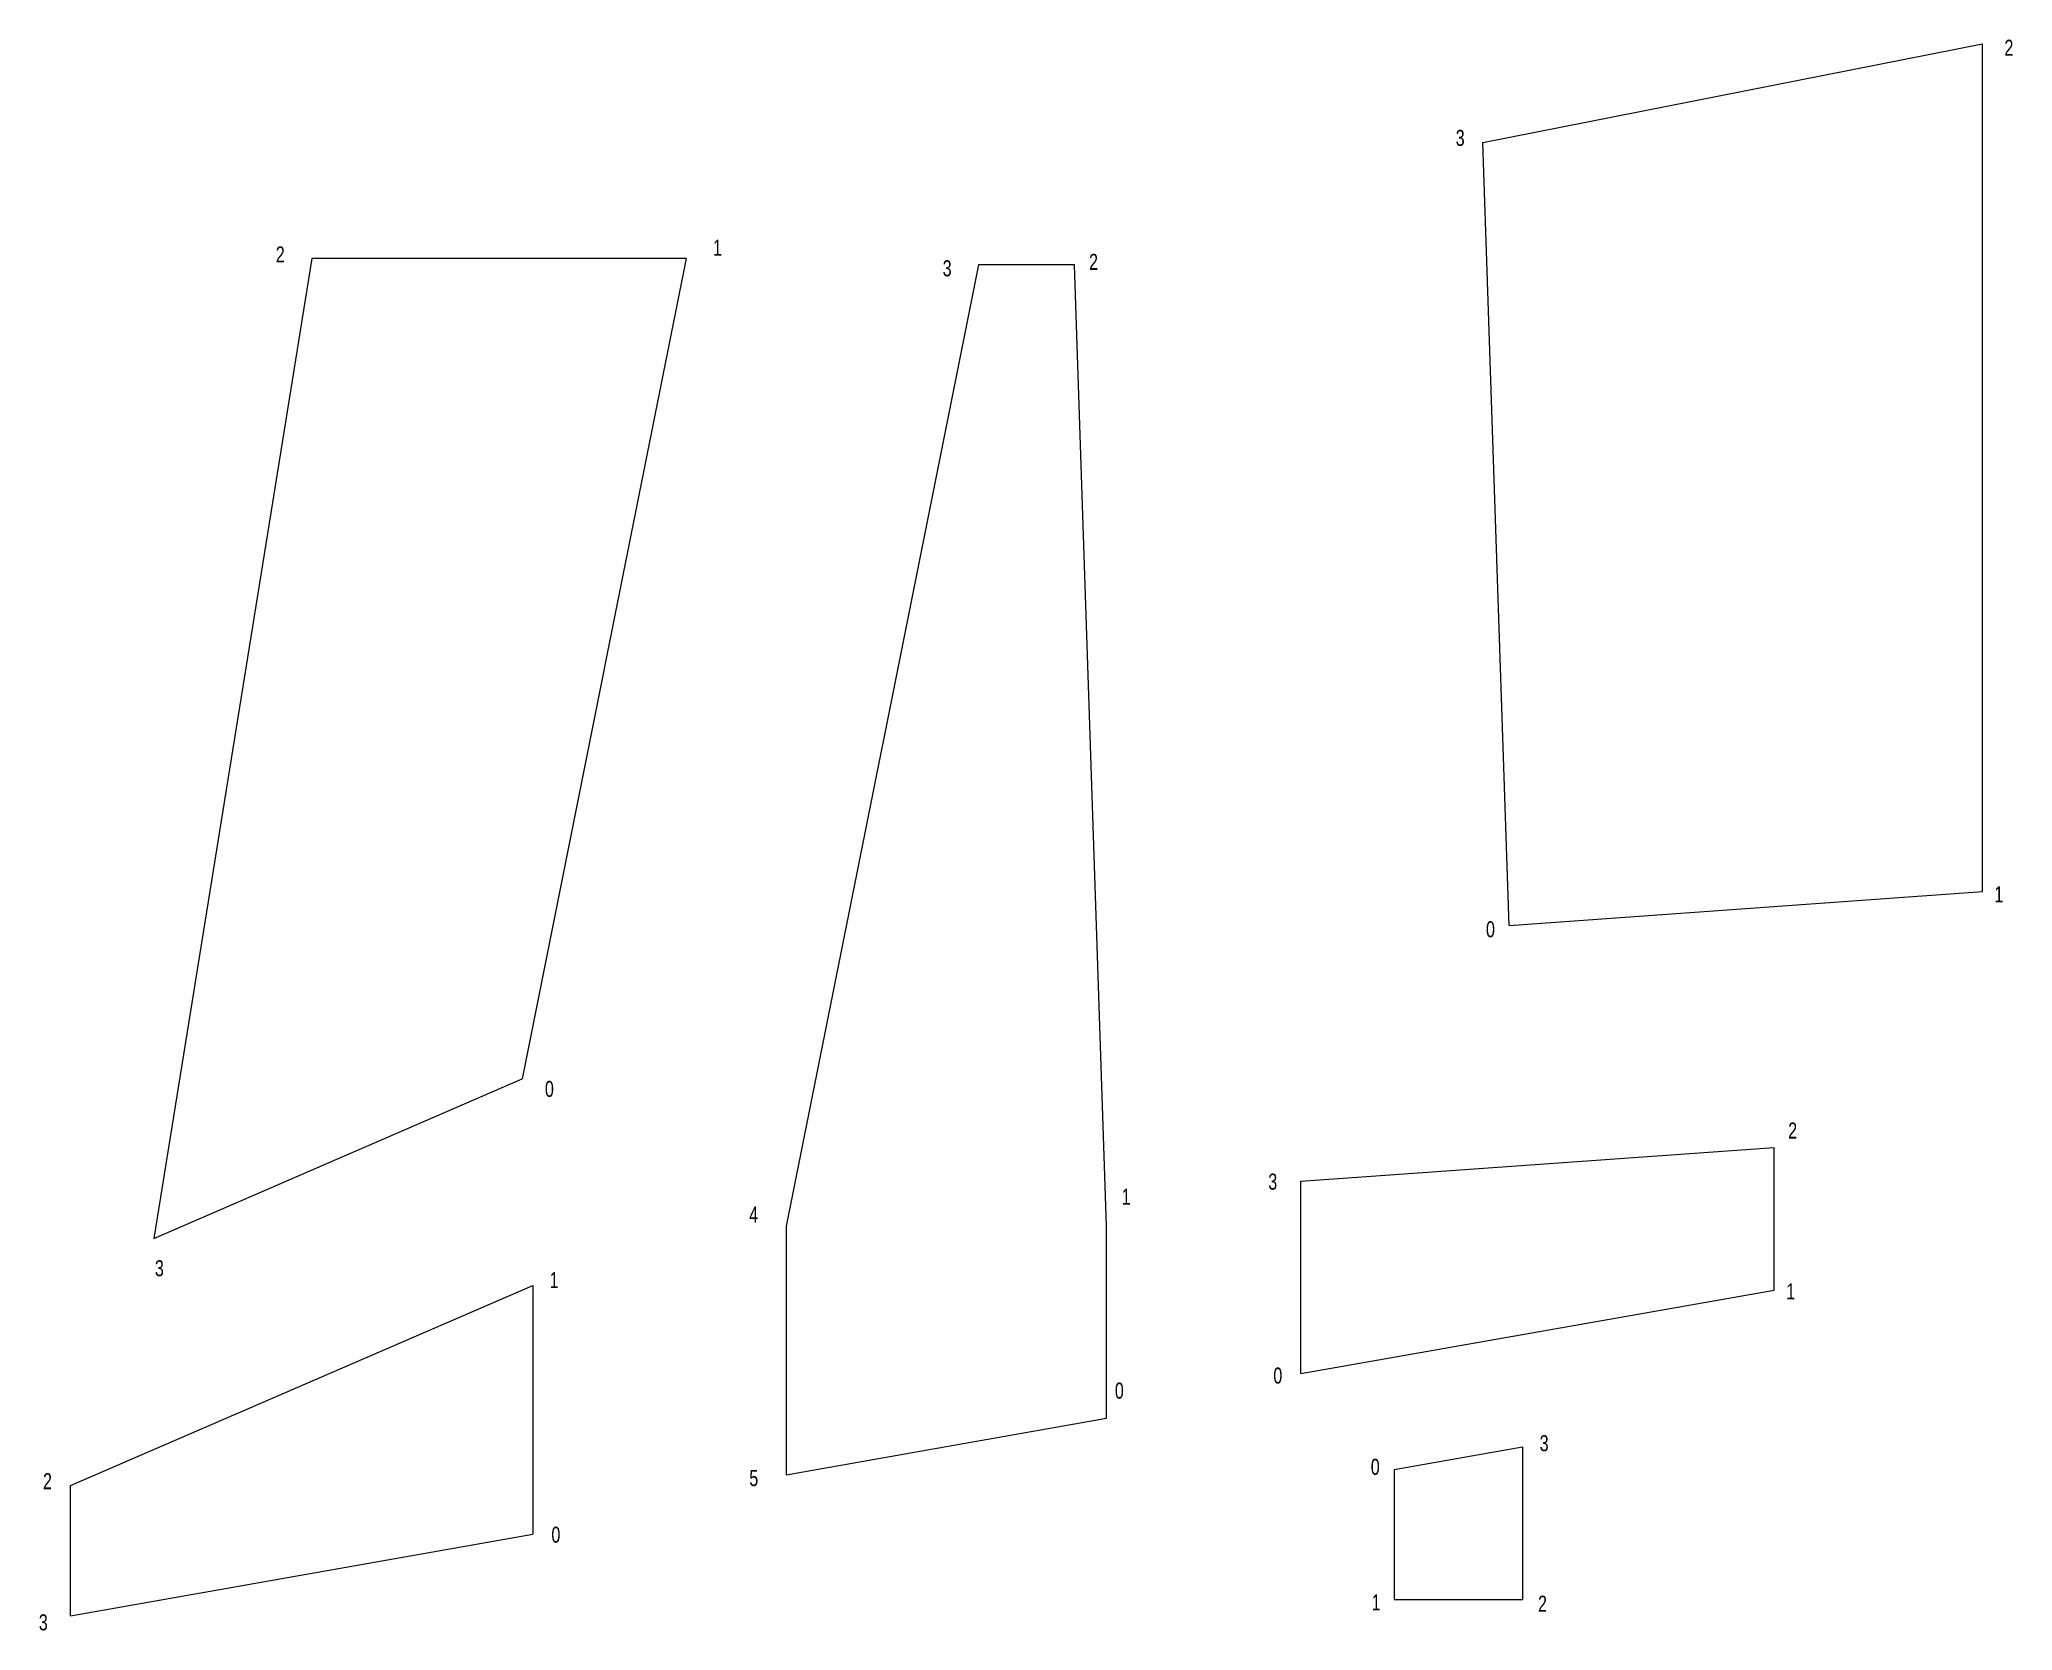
# Model space of a CAD drawing. Extents: x -8.8 to 6.6, y -4.5 to 27.8.
# Drawn here: x -3.24 to 2.91, y 22.85 to 27.81 of the extents above.
import ezdxf

# ---------------------------------------------------------------- set-up
doc = ezdxf.new("R2010")
doc.units = 0
doc.header["$MEASUREMENT"] = 0
doc.layers.get('0').update_dxf_attribs({"linetype": 'CONTINUOUS', "lineweight": 0})
doc.styles.get("Standard").update_dxf_attribs({"font": 'txt', "width": 0.75})

msp = doc.modelspace()

# ---------------------------------------------------------------- linework, layer by layer
at = {"linetype": 'ByBlock'}
for p, q in [((1.2611, 27.4931), (2.8198, 27.8009)), ((2.8198, 25.1556), (2.8198, 27.8009)), ((0.9846, 22.9456), (1.3846, 22.9456))]:
    msp.add_line(p, q, dxfattribs=at)
for p, q in [((1.3426, 25.05), (1.2611, 27.4931)), ((-2.3924, 27.1313), (-2.8859, 24.073)), ((-1.2245, 27.1313), (-2.3924, 27.1313)), ((-1.2245, 27.1313), (-1.7366, 24.5707)), ((-0.3129, 27.1115), (-0.9129, 24.1115)), ((-0.0129, 27.1115), (-0.3129, 27.1115)), ((0.0871, 24.1115), (-0.0129, 27.1115)), ((1.3426, 25.05), (2.8198, 25.1556)), ((-2.8859, 24.073), (-1.7366, 24.5707)), ((0.693, 24.2514), (2.1702, 24.3569)), ((2.1702, 23.9119), (2.1702, 24.3569)), ((0.693, 23.6514), (0.693, 24.2514)), ((-0.9129, 24.1115), (-0.9129, 23.3352)), ((0.0871, 23.5115), (0.0871, 24.1115)), ((-3.1454, 23.3014), (-1.7036, 23.9258)), ((-1.7036, 23.9258), (-1.7036, 23.1495)), ((0.693, 23.6514), (2.1702, 23.9119)), ((-0.9129, 23.3352), (0.0871, 23.5115)), ((0.9846, 23.3518), (1.3846, 23.4223)), ((1.3846, 23.4223), (1.3846, 22.9456)), ((0.9846, 23.3518), (0.9846, 22.9456)), ((-3.1454, 22.8952), (-3.1454, 23.3014)), ((-3.1454, 22.8952), (-1.7036, 23.1495))]:
    msp.add_line(p, q)

# ---------------------------------------------------------------- texts
at = {"linetype": 'ByBlock', "char_height": 0.05, "attachment_point": 1}
for s, insert, width in [('2', (2.8883, 27.814), 0.946387), ('3', (1.1763, 27.5327), 0.946387), ('3', (-0.4245, 27.1256), 2.549978), ('4', (-1.0283, 24.1726), 1.054173), ('3', (-2.8825, 24.0049), 0.439325), ('1', (-1.6508, 23.9679), 1.054173), ('2', (-3.2317, 23.3403), 1.149447), ('5', (-1.0279, 23.3501), 0.861419), ('0', (-1.6454, 23.1733), 0.861419), ('3', (-3.2447, 22.8998), 1.813045)]:
    msp.add_mtext(s, dxfattribs=dict(at, insert=insert, width=width))
at = {"char_height": 0.05, "width": 100, "attachment_point": 1}
for s, insert in [('2', (-2.5055, 27.1688)), ('1', (-1.1411, 27.1901)), ('2', (0.0322, 27.1456)), ('1', (2.8571, 25.1715)), ('0', (1.2707, 25.0627)), ('0', (-1.6656, 24.5645)), ('2', (2.2136, 24.4347)), ('3', (0.5914, 24.2752)), ('1', (0.134, 24.2281)), ('1', (2.2072, 23.9324)), ('0', (0.6072, 23.67)), ('0', (0.1127, 23.6229)), ('3', (1.4382, 23.4587)), ('0', (0.9112, 23.3851)), ('1', (0.914, 22.962)), ('2', (1.433, 22.9579))]:
    msp.add_mtext(s, dxfattribs=dict(at, insert=insert))

doc.saveas('drawing.dxf')
